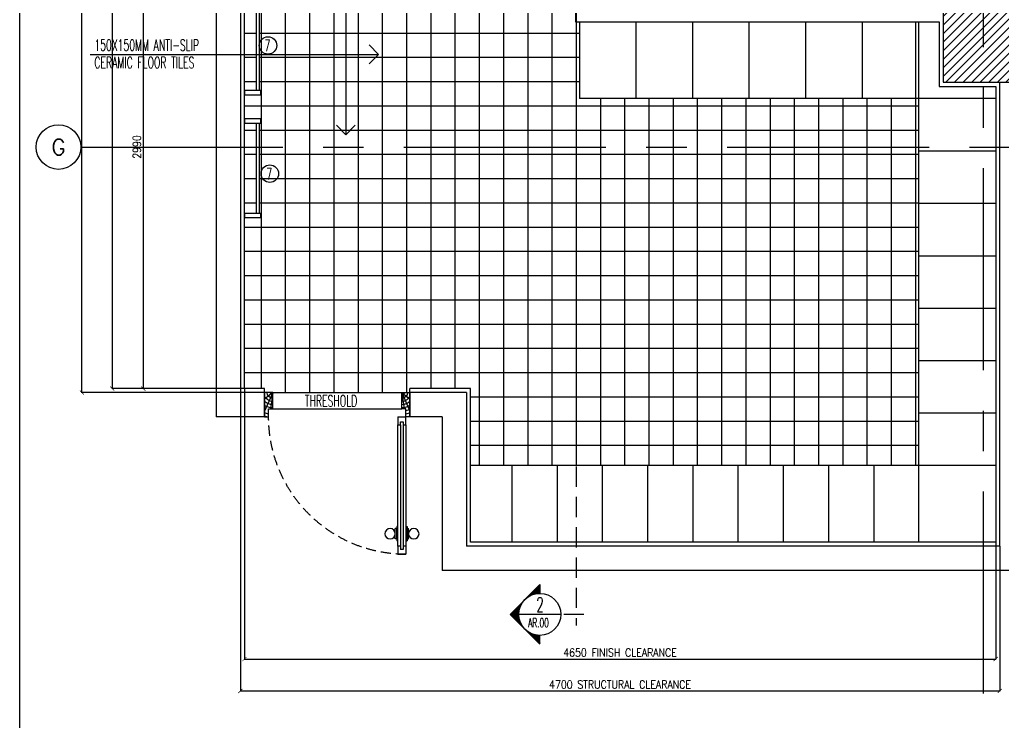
# Model space of a CAD drawing. Extents: x -139655 to -110778, y 166361 to 186286.
# Drawn here: x -139655 to -133573, y 176402 to 180743 of the extents above; entities that cross this region are included whole.
import ezdxf
from ezdxf.enums import TextEntityAlignment as Align

# ---------------------------------------------------------------- set-up
doc = ezdxf.new("R2010")
doc.units = 0
doc.header["$LTSCALE"] = 500
doc.header["$MEASUREMENT"] = 0
doc.linetypes.add('CENTERX2', pattern=[4, 2.5, -0.5, 0.5, -0.5])
doc.linetypes.add('HIDDEN', pattern=[0.375, 0.25, -0.125])
doc.layers.get('0').update_dxf_attribs({"linetype": 'CONTINUOUS'})
doc.layers.get('DEFPOINTS').update_dxf_attribs({"linetype": 'CONTINUOUS'})
for name, color, linetype in [('AX-CR', 2, 'CONTINUOUS'), ('AX-TXT', 2, 'CONTINUOUS'), ('AXES', 11, 'CENTERX2'), ('COL', 5, 'CONTINUOUS'), ('Dimout', 4, 'CONTINUOUS'), ('DOOR', 2, 'CONTINUOUS'), ('ELE', 3, 'CONTINUOUS'), ('ELEV-MARK', 6, 'CONTINUOUS'), ('FIX', 2, 'CONTINUOUS'), ('HAT', 8, 'CONTINUOUS'), ('Locker', 3, 'CONTINUOUS'), ('Plaster', 7, 'CONTINUOUS'), ('Tile', 5, 'CONTINUOUS'), ('TITLE', 1, 'CONTINUOUS'), ('TXT', 2, 'CONTINUOUS'), ('WALL', 6, 'CONTINUOUS'), ('WallPartition', 2, 'CONTINUOUS'), ('Windows', 9, 'CONTINUOUS')]:
    doc.layers.add(name, color=color, linetype=linetype)
doc.styles.add('DIM', font='simplex.shx', dxfattribs={"width": 0.85})
doc.styles.add('ROMANS', font='romans.shx', dxfattribs={"width": 0.6})
doc.dimstyles.new('DIM1-25', dxfattribs={"dimscale": 25, "dimtxt": 2, "dimasz": 1, "dimexe": 0.03, "dimexo": 0.03, "dimgap": 0.6, "dimtad": 1, "dimdec": 0, "dimdsep": 46, "dimtxsty": 'DIM', "dimblk1": 'ARCHTICK', "dimblk2": 'ARCHTICK', "dimsah": 1, "dimcen": 0.09, "dimdle": 0.03, "dimclrd": 256, "dimclrt": 2, "dimadec": 0, "dimazin": 0, "dimtfac": 1, "dimtdec": 0, "dimtix": 1, "dimtmove": 1, "dimatfit": 3, "dimldrblk": 'ARCHTICK', "dimfxl": 0, "dimtvp": 2, "dimtolj": 1, "dimtzin": 0, "dimarcsym": 0})

# ---------------------------------------------------------------- blocks, each defined once
blk = doc.blocks.new('A0-BOX')
at = {"layer": 'TITLE'}
blk.add_line((0, 79.7), (0, 0), dxfattribs=at)
blk = doc.blocks.new('*X29')
at = {"color": 0}
for p, q in [((38539.2, 139885.3), (39003.7, 140349.7)), ((38539.2, 139938.3), (38950.6, 140349.7)), ((38539.2, 139991.4), (38897.6, 140349.7)), ((38539.2, 140044.4), (38844.6, 140349.7)), ((38539.2, 140097.4), (38791.5, 140349.7)), ((38539.2, 140150.5), (38738.5, 140349.7)), ((38539.2, 140203.5), (38685.5, 140349.7)), ((38539.2, 140256.5), (38632.4, 140349.7)), ((38539.2, 140309.6), (38579.4, 140349.7)), ((38556.7, 139849.7), (39039.2, 140332.3)), ((38609.7, 139849.7), (39039.2, 140279.2)), ((38662.8, 139849.7), (39039.2, 140226.2)), ((38715.8, 139849.7), (39039.2, 140173.2)), ((38768.8, 139849.7), (39039.2, 140120.1)), ((38821.9, 139849.7), (39039.2, 140067.1)), ((38874.9, 139849.7), (39039.2, 140014.1)), ((38927.9, 139849.7), (39039.2, 139961)), ((38981, 139849.7), (39039.2, 139908)), ((39034, 139849.7), (39039.2, 139855))]:
    blk.add_line(p, q, dxfattribs=at)
blk = doc.blocks.new('A$C6F351844')
for p, q in [((0, 0.1016), (0.0254, 0.1016)), ((0, 0), (0, 0.1016)), ((0.0254, 0.1016), (0.0254, 0)), ((0.5842, 0.0921), (0.0254, 0.0921)), ((0.5842, 0.073), (0.0254, 0.073)), ((0.5842, 0), (0.5842, 0.1016)), ((0.5842, 0.1016), (0.6096, 0.1016)), ((0.6096, 0.1016), (0.6096, 0)), ((0.0254, 0), (0, 0)), ((0.6096, 0), (0.5842, 0))]:
    blk.add_line(p, q)
blk = doc.blocks.new('_ARCHTICK')
at = {"color": 0, "linetype": 'ByBlock', "const_width": 0.15}
blk.add_lwpolyline([(-0.5, -0.5), (0.5, 0.5)], dxfattribs=at)
blk = doc.blocks.new('*D43')
at = {"layer": 'DEFPOINTS', "color": 0}
for p in [(-138263.8, 184105.5), (-139081.9, 178460.5), (-138263.8, 178460.5)]:
    blk.add_point(p, dxfattribs=at)
at = {"layer": 'Dimout', "color": 0, "lineweight": -2}
for p, q in [((-138264.5, 184105.5), (-139082.7, 184105.5)), ((-138264.5, 178460.5), (-139082.7, 178460.5))]:
    blk.add_line(p, q, dxfattribs=at)
at = {"layer": 'Dimout', "lineweight": -2}
blk.add_line((-139081.9, 184106.3), (-139081.9, 178459.8), dxfattribs=at)
at = {"layer": 'Dimout', "lineweight": -2, "xscale": 25, "yscale": 25, "zscale": 25}
for p, rotation in [((-139081.9, 184105.5), 90), ((-139081.9, 178460.5), 270)]:
    blk.add_blockref('_ARCHTICK', p, dxfattribs=dict(at, rotation=rotation))
at = {"layer": 'Dimout', "color": 2, "insert": (-139121.9, 181283), "char_height": 50, "attachment_point": 5, "rotation": 90, "style": 'DIM'}
blk.add_mtext('\\A1;5645 FINISH CLEARANCE', dxfattribs=at)
blk = doc.blocks.new('*D42')
at = {"layer": 'DEFPOINTS', "color": 0}
for p in [(-139269.2, 184130.5), (-138288.8, 184130.5), (-138288.8, 178435.5)]:
    blk.add_point(p, dxfattribs=at)
at = {"layer": 'Dimout', "color": 0, "lineweight": -2}
for p, q in [((-138289.5, 184130.5), (-139269.9, 184130.5)), ((-138289.5, 178435.5), (-139269.9, 178435.5))]:
    blk.add_line(p, q, dxfattribs=at)
at = {"layer": 'Dimout', "lineweight": -2}
blk.add_line((-139269.2, 178434.8), (-139269.2, 184131.3), dxfattribs=at)
at = {"layer": 'Dimout', "lineweight": -2, "xscale": 25, "yscale": 25, "zscale": 25}
for p, rotation in [((-139269.2, 184130.5), 90), ((-139269.2, 178435.5), 270)]:
    blk.add_blockref('_ARCHTICK', p, dxfattribs=dict(at, rotation=rotation))
at = {"layer": 'Dimout', "color": 2, "insert": (-139309.2, 181283), "char_height": 50, "attachment_point": 5, "rotation": 90, "style": 'DIM'}
blk.add_mtext('\\A1;5695 STRUCTURAL CLEARANCE', dxfattribs=at)
blk = doc.blocks.new('*D40')
at = {"layer": 'DEFPOINTS', "color": 0}
for p in [(-138889.2, 181450.5), (-138804.2, 181450.5), (-138263.8, 178460.5)]:
    blk.add_point(p, dxfattribs=at)
at = {"layer": 'Dimout', "color": 0, "lineweight": -2}
for p, q in [((-138804.9, 181450.5), (-138889.9, 181450.5)), ((-138264.5, 178460.5), (-138889.9, 178460.5))]:
    blk.add_line(p, q, dxfattribs=at)
at = {"layer": 'Dimout', "lineweight": -2}
blk.add_line((-138889.2, 178459.8), (-138889.2, 181451.3), dxfattribs=at)
at = {"layer": 'Dimout', "lineweight": -2, "xscale": 25, "yscale": 25, "zscale": 25}
for p, rotation in [((-138889.2, 181450.5), 90), ((-138889.2, 178460.5), 270)]:
    blk.add_blockref('_ARCHTICK', p, dxfattribs=dict(at, rotation=rotation))
at = {"layer": 'Dimout', "color": 2, "insert": (-138929.2, 179955.5), "char_height": 50, "attachment_point": 5, "rotation": 90, "style": 'DIM'}
blk.add_mtext('\\A1;2990', dxfattribs=at)
blk = doc.blocks.new('*D60')
at = {"layer": 'DEFPOINTS', "color": 0}
for p in [(-138263.8, 178460.5), (-133613.8, 177510.5), (-133613.8, 176787.5)]:
    blk.add_point(p, dxfattribs=at)
at = {"layer": 'Dimout', "color": 0, "lineweight": -2}
for p, q in [((-138263.8, 178459.8), (-138263.8, 176786.8)), ((-133613.8, 177509.8), (-133613.8, 176786.8))]:
    blk.add_line(p, q, dxfattribs=at)
at = {"layer": 'Dimout', "lineweight": -2}
blk.add_line((-138264.5, 176787.5), (-133613, 176787.5), dxfattribs=at)
at = {"layer": 'Dimout', "lineweight": -2, "xscale": 25, "yscale": 25, "zscale": 25, "rotation": 180}
blk.add_blockref('_ARCHTICK', (-138263.8, 176787.5), dxfattribs=at)
at = {"layer": 'Dimout', "lineweight": -2, "xscale": 25, "yscale": 25, "zscale": 25}
blk.add_blockref('_ARCHTICK', (-133613.8, 176787.5), dxfattribs=at)
at = {"layer": 'Dimout', "color": 2, "insert": (-135938.8, 176827.5), "char_height": 50, "attachment_point": 5, "style": 'DIM'}
blk.add_mtext('\\A1;4650 FINISH CLEARANCE', dxfattribs=at)
blk = doc.blocks.new('*D59')
at = {"layer": 'DEFPOINTS', "color": 0}
for p in [(-138288.8, 178435.5), (-133588.8, 177485.5), (-133588.8, 176589.9)]:
    blk.add_point(p, dxfattribs=at)
at = {"layer": 'Dimout', "color": 0, "lineweight": -2}
for p, q in [((-138288.8, 178434.8), (-138288.8, 176589.2)), ((-133588.8, 177484.8), (-133588.8, 176589.2))]:
    blk.add_line(p, q, dxfattribs=at)
at = {"layer": 'Dimout', "lineweight": -2}
blk.add_line((-138289.5, 176589.9), (-133588, 176589.9), dxfattribs=at)
at = {"layer": 'Dimout', "lineweight": -2, "xscale": 25, "yscale": 25, "zscale": 25, "rotation": 180}
blk.add_blockref('_ARCHTICK', (-138288.8, 176589.9), dxfattribs=at)
at = {"layer": 'Dimout', "lineweight": -2, "xscale": 25, "yscale": 25, "zscale": 25}
blk.add_blockref('_ARCHTICK', (-133588.8, 176589.9), dxfattribs=at)
at = {"layer": 'Dimout', "color": 2, "insert": (-135938.8, 176629.9), "char_height": 50, "attachment_point": 5, "style": 'DIM'}
blk.add_mtext('\\A1;4700 STRUCTURAL CLEARANCE', dxfattribs=at)
blk = doc.blocks.new('AXU')
at = {"layer": 'AX-CR'}
blk.add_circle((0, 350), 350, dxfattribs=at)
at = {"layer": 'AX-TXT', "style": 'ROMANS'}
blk.add_attdef('AX', text='', height=250, dxfattribs=at).set_placement((0, 350), align=Align.MIDDLE)
blk = doc.blocks.new('DOOR90')
at = {"layer": 'DOOR', "color": 0, "linetype": 'ByBlock'}
for p, q in [((-150, 0), (-150, -25)), ((-150, 0), (0, 0)), ((0, -50), (0, 0)), ((-1000, -25), (-1000, -75)), ((-1000, -75), (-1000, -25)), ((-950, -25), (-1000, -25)), ((-970, -42), (-970, -58)), ((-950, -42), (-970, -42)), ((-950, -58), (-970, -58)), ((-950, -25), (-950, -42)), ((-950, -58), (-950, -75)), ((-917.6, -25), (-917.6, -17.8)), ((-827.6, -17.8), (-917.6, -17.8)), ((-905, -17.8), (-905, -8.8)), ((-905, -8.8), (-840.2, -8.8)), ((-905, -17.8), (-840.2, -17.8)), ((-840.2, -17.8), (-840.2, -8.8)), ((-827.6, -25), (-827.6, -17.8)), ((-200, -42), (-200, -25)), ((-200, -25), (-150, -25)), ((-180, -42), (-200, -42)), ((-200, -75), (-200, -58)), ((-200, -58), (-180, -58)), ((-180, -58), (-180, -42)), ((-150, -75), (-150, -25)), ((-150, -25), (-100, -25)), ((-100, -25), (-100, -50)), ((-100, -50), (0, -50)), ((-950, -75), (-1000, -75)), ((-917.6, -75), (-917.6, -82.2)), ((-827.6, -82.2), (-917.6, -82.2)), ((-905, -82.2), (-905, -91.2)), ((-905, -82.2), (-840.2, -82.2)), ((-905, -91.2), (-840.2, -91.2)), ((-840.2, -82.2), (-840.2, -91.2)), ((-827.6, -75), (-827.6, -82.2)), ((-150, -75), (-200, -75)), ((-100, -850), (0, -850)), ((-100, -875), (-100, -850)), ((0, -850), (0, -900)), ((-150, -900), (-150, -875)), ((-150, -875), (-100, -875)), ((0, -900), (-150, -900)), ((-150, -900), (0, -900))]:
    blk.add_line(p, q, dxfattribs=at)
at = {"layer": 'DOOR', "color": 9, "linetype": 'ByBlock'}
for p, q in [((0, -50), (-113.7, 0)), ((0, -50), (-40.1, 0)), ((0, -50), (-100, -36.6)), ((0, -850), (-113.7, -900)), ((0, -850), (-100, -863.4)), ((0, -850), (-40.1, -900))]:
    blk.add_line(p, q, dxfattribs=at)
at = {"layer": 'DOOR', "linetype": 'ByBlock'}
for p, q in [((-200, -25), (-950, -25)), ((-200, -42), (-950, -42)), ((-200, -58), (-950, -58)), ((-950, -75), (-200, -75))]:
    blk.add_line(p, q, dxfattribs=at)
at = {"layer": 'DOOR', "color": 0, "linetype": 'ByBlock'}
for centre in [(-872.6, 23.5), (-872.6, -123.5)]:
    blk.add_circle(centre, 32.4, dxfattribs=at)
at = {"layer": 'DOOR', "color": 9, "linetype": 'ByBlock'}
for centre, radius, start, end in [((0, -50), 154.4, 161.10529, 166.28577), ((0, -50), 134.4, 158.15985, 169.28002), ((0, -50), 94.4, 148.01819, 180), ((0, -50), 74.4, 137.77643, 180), ((0, -50), 114.4, 154.08384, 167.37743), ((0, -50), 54.4, 113.20738, 180), ((0, -50), 34.4, 90, 180), ((0, -50), 14.4, 90, 180), ((0, -850), 94.4, 180, 211.98181), ((0, -850), 74.4, 180, 222.22357), ((0, -850), 54.4, 180, 246.79262), ((0, -850), 34.4, 180, 270), ((0, -850), 14.4, 180, 270), ((0, -850), 154.4, 193.71423, 198.89471), ((0, -850), 134.4, 190.71998, 201.84015)]:
    blk.add_arc(centre, radius, start, end, dxfattribs=at)
at = {"layer": 'DOOR', "linetype": 'HIDDEN', "ltscale": 0.5}
blk.add_arc((-150, -25), 850, 180, 270, dxfattribs=at)
blk = doc.blocks.new('*X20')
at = {"color": 0}
for p, q in [((14608, 7877), (14819, 8088)), ((14625, 7890), (14821, 8086)), ((14637, 7899), (14823, 8084)), ((14647, 7905), (14825, 8082)), ((14656, 7910), (14826, 8081)), ((14664, 7915), (14828, 8079)), ((14671, 7919), (14830, 8077)), ((14678, 7922), (14832, 8075)), ((14685, 7925), (14833, 8073)), ((14691, 7928), (14835, 8072)), ((14697, 7930), (14837, 8070)), ((14703, 7933), (14839, 8068)), ((14709, 7935), (14841, 8066)), ((14714, 7937), (14842, 8065)), ((14719, 7938), (14844, 8063)), ((14725, 7940), (14846, 8061)), ((14730, 7941), (14848, 8059)), ((14734, 7943), (14849, 8058)), ((14739, 7944), (14851, 8056)), ((14744, 7945), (14853, 8054)), ((14749, 7946), (14855, 8052)), ((14753, 7947), (14856, 8051)), ((14757, 7948), (14858, 8049)), ((14762, 7949), (14860, 8047)), ((14766, 7950), (14862, 8045)), ((14770, 7950), (14863, 8043)), ((14774, 7951), (14865, 8042)), ((14778, 7951), (14867, 8040)), ((14782, 7952), (14869, 8038)), ((14786, 7952), (14871, 8036)), ((14790, 7953), (14872, 8035)), ((14794, 7953), (14874, 8033)), ((14798, 7953), (14876, 8031)), ((14802, 7953), (14878, 8029)), ((14805, 7954), (14879, 8028)), ((14809, 7954), (14881, 8026)), ((14813, 7954), (14883, 8024)), ((14816, 7954), (14885, 8022)), ((14820, 7954), (14886, 8020)), ((14823, 7954), (14888, 8019)), ((14827, 7954), (14890, 8017)), ((14830, 7954), (14892, 8015)), ((14834, 7953), (14894, 8013)), ((14837, 7953), (14895, 8012)), ((14840, 7953), (14897, 8010)), ((14844, 7953), (14899, 8008)), ((14847, 7953), (14901, 8006)), ((14850, 7952), (14902, 8005)), ((14853, 7952), (14904, 8003)), ((14856, 7952), (14906, 8001)), ((14860, 7951), (14908, 7999)), ((14863, 7951), (14909, 7997)), ((14866, 7950), (14911, 7996)), ((14869, 7950), (14913, 7994)), ((14872, 7949), (14915, 7992)), ((14875, 7949), (14917, 7990)), ((14878, 7948), (14918, 7989)), ((14881, 7948), (14920, 7987)), ((14884, 7947), (14922, 7985)), ((14887, 7947), (14924, 7983)), ((14890, 7946), (14925, 7982)), ((14893, 7945), (14927, 7980)), ((14895, 7945), (14929, 7978)), ((14898, 7944), (14931, 7976)), ((14901, 7943), (14932, 7974)), ((14904, 7942), (14934, 7973)), ((14907, 7942), (14936, 7971)), ((14909, 7941), (14938, 7969)), ((14912, 7940), (14939, 7967)), ((14915, 7939), (14941, 7966)), ((14917, 7938), (14943, 7964)), ((14920, 7937), (14945, 7962)), ((14923, 7937), (14947, 7960)), ((14925, 7936), (14948, 7959)), ((14928, 7935), (14950, 7957)), ((14931, 7934), (14952, 7955)), ((14933, 7933), (14954, 7953)), ((14936, 7932), (14955, 7952)), ((14938, 7931), (14957, 7950)), ((14941, 7930), (14959, 7948)), ((14943, 7929), (14961, 7946)), ((14946, 7928), (14962, 7944)), ((14948, 7927), (14964, 7943)), ((14951, 7926), (14966, 7941)), ((14953, 7925), (14968, 7939)), ((14956, 7923), (14970, 7937)), ((14958, 7922), (14971, 7936)), ((14960, 7921), (14973, 7934)), ((14963, 7920), (14975, 7932)), ((14965, 7919), (14977, 7930)), ((14967, 7918), (14978, 7929)), ((14970, 7916), (14980, 7927)), ((14972, 7915), (14982, 7925)), ((14974, 7914), (14984, 7923)), ((14977, 7913), (14985, 7921)), ((14979, 7911), (14987, 7920)), ((14981, 7910), (14989, 7918)), ((14983, 7909), (14991, 7916)), ((14986, 7908), (14993, 7914)), ((14988, 7906), (14994, 7913)), ((14990, 7905), (14996, 7911)), ((14992, 7903), (14998, 7909)), ((14994, 7902), (15000, 7907)), ((14360, 7629), (14571, 7839)), ((14364, 7629), (14557, 7822)), ((14368, 7629), (14549, 7810)), ((14371, 7629), (14542, 7800)), ((14375, 7629), (14537, 7791)), ((14378, 7629), (14533, 7783)), ((14382, 7629), (14529, 7776)), ((14385, 7629), (14525, 7769)), ((14389, 7629), (14522, 7762)), ((14392, 7629), (14519, 7756)), ((14997, 7901), (15001, 7906)), ((14999, 7899), (15003, 7904)), ((15001, 7898), (15005, 7902)), ((15003, 7896), (15007, 7900)), ((15005, 7895), (15008, 7898)), ((15007, 7894), (15010, 7897)), ((15009, 7892), (15012, 7895)), ((15011, 7891), (15014, 7893)), ((15013, 7889), (15016, 7891)), ((15015, 7888), (15017, 7890)), ((15017, 7886), (15019, 7888)), ((15019, 7884), (15021, 7886)), ((15021, 7883), (15023, 7884)), ((15023, 7881), (15024, 7883)), ((15025, 7880), (15026, 7881)), ((15027, 7878), (15028, 7879)), ((15029, 7877), (15030, 7877)), ((15031, 7875), (15031, 7875)), ((15033, 7873), (15033, 7874)), ((15035, 7872), (15035, 7872)), ((15036, 7870), (15037, 7870)), ((15038, 7868), (15038, 7868)), ((15040, 7867), (15040, 7867)), ((15042, 7865), (15042, 7865)), ((15044, 7863), (15044, 7863)), ((15046, 7861), (15046, 7861)), ((15047, 7860), (15047, 7860)), ((15051, 7856), (15051, 7856)), ((15053, 7854), (15053, 7854)), ((15054, 7852), (15054, 7853)), ((15056, 7851), (15056, 7851)), ((15058, 7849), (15058, 7849)), ((15059, 7847), (15060, 7847)), ((15061, 7845), (15061, 7845)), ((15063, 7843), (15063, 7844)), ((15064, 7841), (15065, 7842)), ((15066, 7839), (15067, 7840)), ((15068, 7837), (15069, 7838)), ((15069, 7836), (15070, 7837)), ((15071, 7834), (15072, 7835)), ((15072, 7832), (15074, 7833)), ((15074, 7830), (15076, 7831)), ((15076, 7828), (15077, 7830)), ((15077, 7826), (15079, 7828)), ((15079, 7824), (15081, 7826)), ((15080, 7822), (15083, 7824)), ((15082, 7820), (15084, 7822)), ((15083, 7818), (15086, 7821)), ((15085, 7815), (15088, 7819)), ((15086, 7813), (15090, 7817)), ((15087, 7811), (15092, 7815)), ((15089, 7809), (15093, 7814)), ((15090, 7807), (15095, 7812)), ((15092, 7805), (15097, 7810)), ((15093, 7803), (15099, 7808)), ((15094, 7801), (15100, 7807)), ((15096, 7798), (15102, 7805)), ((15097, 7796), (15104, 7803)), ((15098, 7794), (15106, 7801)), ((15100, 7792), (15107, 7799)), ((15101, 7790), (15109, 7798)), ((15102, 7787), (15111, 7796)), ((15104, 7785), (15113, 7794)), ((15105, 7783), (15115, 7792)), ((15106, 7780), (15116, 7791)), ((15107, 7778), (15118, 7789)), ((15108, 7776), (15120, 7787)), ((15110, 7773), (15122, 7785)), ((15111, 7771), (15123, 7784)), ((15112, 7769), (15125, 7782)), ((15113, 7766), (15127, 7780)), ((15114, 7764), (15129, 7778)), ((15115, 7761), (15130, 7777)), ((15116, 7759), (15132, 7775)), ((15117, 7756), (15134, 7773)), ((15118, 7754), (15136, 7771)), ((15119, 7751), (15137, 7769)), ((15121, 7749), (15139, 7768)), ((15122, 7746), (15141, 7766)), ((15122, 7744), (15143, 7764)), ((15123, 7741), (15145, 7762)), ((15124, 7739), (15146, 7761)), ((15125, 7736), (15148, 7759)), ((15126, 7733), (15150, 7757)), ((15127, 7731), (15152, 7755)), ((14396, 7629), (14517, 7750)), ((14399, 7629), (14515, 7744)), ((14403, 7629), (14513, 7739)), ((14406, 7629), (14511, 7733)), ((14410, 7629), (14509, 7728)), ((14413, 7629), (14507, 7723)), ((14417, 7629), (14506, 7718)), ((14421, 7629), (14505, 7713)), ((14424, 7629), (14503, 7708)), ((14428, 7629), (14502, 7703)), ((14431, 7629), (14501, 7699)), ((14435, 7629), (14500, 7694)), ((14438, 7629), (14499, 7690)), ((14442, 7629), (14499, 7686)), ((14445, 7629), (14498, 7681)), ((14449, 7629), (14497, 7677)), ((14452, 7629), (14497, 7673)), ((14456, 7629), (14496, 7669)), ((14459, 7629), (14496, 7665)), ((14463, 7629), (14495, 7661)), ((14466, 7629), (14495, 7657)), ((14470, 7629), (14494, 7653)), ((14474, 7629), (14494, 7649)), ((14477, 7629), (14494, 7646)), ((14481, 7629), (14494, 7642)), ((14484, 7629), (14494, 7638)), ((14488, 7629), (14494, 7635)), ((14491, 7629), (14494, 7631)), ((15128, 7728), (15153, 7754)), ((15129, 7725), (15155, 7752)), ((15130, 7723), (15157, 7750)), ((15130, 7720), (15159, 7748)), ((15131, 7717), (15160, 7746)), ((15132, 7714), (15162, 7745)), ((15133, 7712), (15164, 7743)), ((15133, 7709), (15166, 7741)), ((15134, 7706), (15168, 7739)), ((15135, 7703), (15169, 7738)), ((15136, 7700), (15171, 7736)), ((15136, 7697), (15173, 7734)), ((15137, 7695), (15175, 7732)), ((15137, 7692), (15176, 7731)), ((15138, 7689), (15178, 7729)), ((15139, 7686), (15180, 7727)), ((15139, 7683), (15182, 7725)), ((15140, 7680), (15183, 7723)), ((15140, 7676), (15185, 7722)), ((15140, 7673), (15187, 7720)), ((15141, 7670), (15189, 7718)), ((15141, 7667), (15191, 7716)), ((15142, 7664), (15192, 7715)), ((15142, 7661), (15194, 7713)), ((15142, 7658), (15196, 7711)), ((15143, 7654), (15198, 7709)), ((15143, 7651), (15199, 7708)), ((15143, 7648), (15201, 7706)), ((15143, 7644), (15203, 7704)), ((15143, 7641), (15205, 7702)), ((15143, 7637), (15206, 7700)), ((15143, 7634), (15208, 7699)), ((15144, 7631), (15210, 7697)), ((15145, 7629), (15212, 7695)), ((15149, 7629), (15214, 7693)), ((15152, 7629), (15215, 7692)), ((15156, 7629), (15217, 7690)), ((15159, 7629), (15219, 7688)), ((15163, 7629), (15221, 7686)), ((15167, 7629), (15222, 7685)), ((15170, 7629), (15224, 7683)), ((15174, 7629), (15226, 7681)), ((15177, 7629), (15228, 7679)), ((15181, 7629), (15229, 7678)), ((15184, 7629), (15231, 7676)), ((15188, 7629), (15233, 7674)), ((15191, 7629), (15235, 7672)), ((15195, 7629), (15236, 7670)), ((15198, 7629), (15238, 7669)), ((15202, 7629), (15240, 7667)), ((15205, 7629), (15242, 7665)), ((15209, 7629), (15244, 7663)), ((15212, 7629), (15245, 7662)), ((15216, 7629), (15247, 7660)), ((15220, 7629), (15249, 7658)), ((15223, 7629), (15251, 7656)), ((15227, 7629), (15252, 7655)), ((15230, 7629), (15254, 7653)), ((15234, 7629), (15256, 7651)), ((15237, 7629), (15258, 7649)), ((15241, 7629), (15259, 7647)), ((15244, 7629), (15261, 7646)), ((15248, 7629), (15263, 7644)), ((15251, 7629), (15265, 7642)), ((15255, 7629), (15267, 7640)), ((15258, 7629), (15268, 7639)), ((15262, 7629), (15270, 7637)), ((15266, 7629), (15272, 7635)), ((15269, 7629), (15274, 7633)), ((15273, 7629), (15275, 7632)), ((15276, 7629), (15277, 7630))]:
    blk.add_line(p, q, dxfattribs=at)

msp = doc.modelspace()

# ---------------------------------------------------------------- linework, layer by layer
at = {"layer": 'AXES'}
for p, q in [((-133688.8, 176573.7), (-133688.8, 185446.5)), ((-139276.4, 179954.9), (-128214.1, 179954.9))]:
    msp.add_line(p, q, dxfattribs=at)
at = {"layer": 'COL'}
msp.add_lwpolyline([(-133938.8, 180855.5), (-133938.8, 180355.5), (-133438.8, 180355.5), (-133438.8, 180855.5)], close=True, dxfattribs=at)
at = {"layer": 'ELE'}
for p, q in [((-137635.5, 180944.5), (-137635.5, 180031.5)), ((-139219.1, 180528.5), (-137433.6, 180528.5)), ((-138088.8, 178435.5), (-137288.8, 178435.5)), ((-138088.8, 178335.5), (-137288.8, 178335.5))]:
    msp.add_line(p, q, dxfattribs=at)
at = {"layer": 'ELEV-MARK', "color": 6, "linetype": 'HIDDEN'}
for p, q in [((-136210.8, 178540.8), (-136210.8, 176995.5)), ((-136162, 177064), (-136305.4, 177064))]:
    msp.add_line(p, q, dxfattribs=at)
at = {"layer": 'ELEV-MARK', "color": 6}
for p, q in [((-136435.4, 177247.8), (-136619.2, 177064)), ((-136435.4, 177247.8), (-136435.4, 177194)), ((-136435.4, 176880.1), (-136619.2, 177064)), ((-136305.4, 177064), (-136565.4, 177064))]:
    msp.add_line(p, q, dxfattribs=at)
msp.add_circle((-136435.4, 177064), 130, dxfattribs=at)
at = {"layer": 'FIX', "color": 2}
for centre in [(-138117.8, 180583.6), (-138106.6, 179790.4)]:
    msp.add_circle(centre, 54, dxfattribs=at)
at = {"layer": 'Locker', "linetype": 'ByBlock'}
for p, q in [((-136188.8, 180730.5), (-136188.8, 180255.5)), ((-135838.8, 180255.5), (-135838.8, 180730.5)), ((-135488.8, 180255.5), (-135488.8, 180730.5)), ((-135138.8, 180255.5), (-135138.8, 180730.5)), ((-134788.8, 180255.5), (-134788.8, 180730.5)), ((-134438.8, 180255.5), (-134438.8, 180730.5)), ((-134088.8, 177510.5), (-134088.8, 180730.5)), ((-133613.8, 180255.5), (-136188.8, 180255.5)), ((-134088.8, 179931.2), (-133613.8, 179931.2)), ((-134088.8, 179607), (-133613.8, 179607)), ((-134088.8, 179282.7), (-133613.8, 179282.7)), ((-134088.8, 178958.4), (-133613.8, 178958.4)), ((-134088.8, 178634.1), (-133613.8, 178634.1)), ((-134088.8, 178309.8), (-133613.8, 178309.8)), ((-133613.8, 177985.5), (-136863.8, 177985.5)), ((-136608.8, 177985.5), (-136608.8, 177510.5)), ((-136328.8, 177985.5), (-136328.8, 177510.5)), ((-136048.8, 177985.5), (-136048.8, 177510.5)), ((-135768.8, 177985.5), (-135768.8, 177510.5)), ((-135488.8, 177985.5), (-135488.8, 177510.5)), ((-135208.8, 177985.5), (-135208.8, 177510.5)), ((-134928.8, 177985.5), (-134928.8, 177510.5)), ((-134648.8, 177985.5), (-134648.8, 177510.5)), ((-134368.8, 177985.5), (-134368.8, 177510.5))]:
    msp.add_line(p, q, dxfattribs=at)
at = {"layer": 'Plaster'}
for p, q in [((-138138.8, 178435.5), (-138138.8, 178460.5)), ((-137238.8, 178435.5), (-137238.8, 178460.5))]:
    msp.add_line(p, q, dxfattribs=at)
for points in [[(-138138.8, 178460.5), (-138263.8, 178460.5), (-138263.8, 183080.5)], [(-135863.8, 182080.5), (-135863.8, 181855.5), (-133963.8, 181855.5), (-133963.8, 180880.5), (-136213.8, 180880.5), (-136213.8, 180730.5), (-133963.8, 180730.5), (-133963.8, 180330.5), (-133613.8, 180330.5), (-133613.8, 177510.5), (-136863.8, 177510.5), (-136863.8, 178460.5), (-137238.8, 178460.5)]]:
    msp.add_lwpolyline(points, dxfattribs=at)
at = {"layer": 'Tile'}
for p, q in [((-137710.5, 184105.5), (-137710.5, 178435.5)), ((-137560.5, 184105.5), (-137560.5, 178435.5)), ((-137410.5, 184105.5), (-137410.5, 178435.5)), ((-137260.5, 184105.5), (-137260.5, 178435.5)), ((-137110.5, 184105.5), (-137110.5, 178460.5)), ((-136960.5, 184105.5), (-136960.5, 178460.5)), ((-136810.5, 184105.5), (-136810.5, 177985.5)), ((-136660.5, 184105.5), (-136660.5, 177985.5)), ((-136510.5, 184105.5), (-136510.5, 177985.5)), ((-136360.5, 184105.5), (-136360.5, 177985.5)), ((-136210.5, 184105.5), (-136210.5, 177985.5)), ((-137860.5, 181162), (-137860.5, 178435.5)), ((-138160.5, 181120.2), (-138160.5, 178460.5)), ((-138010.5, 181116.2), (-138010.5, 178435.5)), ((-134110.5, 180730.5), (-134110.5, 177985.5)), ((-138190.8, 180658), (-138263.8, 180658)), ((-136188.8, 180658), (-138171.7, 180658)), ((-138190.8, 180508), (-138263.8, 180508)), ((-136188.8, 180508), (-138171.7, 180508)), ((-138190.8, 180358), (-138263.8, 180358)), ((-136188.8, 180358), (-138171.7, 180358)), ((-136060.5, 180255.5), (-136060.5, 177985.5)), ((-135910.5, 180255.5), (-135910.5, 177985.5)), ((-135760.5, 180255.5), (-135760.5, 177985.5)), ((-135610.5, 180255.5), (-135610.5, 177985.5)), ((-135460.5, 180255.5), (-135460.5, 177985.5)), ((-135310.5, 180255.5), (-135310.5, 177985.5)), ((-135160.5, 180255.5), (-135160.5, 177985.5)), ((-135010.5, 180255.5), (-135010.5, 177985.5)), ((-134860.5, 180255.5), (-134860.5, 177985.5)), ((-134710.5, 180255.5), (-134710.5, 177985.5)), ((-134560.5, 180255.5), (-134560.5, 177985.5)), ((-134410.5, 180255.5), (-134410.5, 177985.5)), ((-134260.5, 180255.5), (-134260.5, 177985.5)), ((-134088.8, 180208), (-138263.8, 180208)), ((-138190.8, 180058), (-138263.8, 180058)), ((-134088.8, 180058), (-138171.7, 180058)), ((-138190.8, 179908), (-138263.8, 179908)), ((-134088.8, 179908), (-138171.7, 179908)), ((-138190.8, 179758), (-138263.8, 179758)), ((-134088.8, 179758), (-138171.7, 179758)), ((-138190.8, 179608), (-138263.8, 179608)), ((-134088.8, 179608), (-138171.7, 179608)), ((-134088.8, 179458), (-138263.8, 179458)), ((-134088.8, 179308), (-138263.8, 179308)), ((-134088.8, 179158), (-138263.8, 179158)), ((-134088.8, 179008), (-138263.8, 179008)), ((-134088.8, 178858), (-138263.8, 178858)), ((-134088.8, 178708), (-138263.8, 178708)), ((-134088.8, 178558), (-138263.8, 178558)), ((-134088.8, 178408), (-136863.8, 178408)), ((-134088.8, 178258), (-136863.8, 178258)), ((-134088.8, 178108), (-136863.8, 178108))]:
    msp.add_line(p, q, dxfattribs=at)
at = {"layer": 'WALL'}
for p, q in [((-138438.8, 183080.5), (-138438.8, 178285.5)), ((-138288.8, 183080.5), (-138288.8, 178435.5)), ((-138138.8, 178435.5), (-138138.8, 178285.5)), ((-137238.8, 178435.5), (-137238.8, 178285.5)), ((-136888.8, 178435.5), (-136888.8, 177485.5)), ((-137038.8, 178285.5), (-137038.8, 177335.5))]:
    msp.add_line(p, q, dxfattribs=at)
at = {"layer": 'WALL', "linetype": 'ByBlock'}
for p, q in [((-133588.8, 177485.5), (-133588.8, 180355.5)), ((-138138.8, 178435.5), (-138288.8, 178435.5)), ((-136888.8, 178435.5), (-137238.8, 178435.5)), ((-138138.8, 178285.5), (-138438.8, 178285.5)), ((-137038.8, 178285.5), (-137238.8, 178285.5)), ((-133588.8, 177485.5), (-136888.8, 177485.5)), ((-131588.8, 177335.5), (-137038.8, 177335.5))]:
    msp.add_line(p, q, dxfattribs=at)
at = {"layer": 'WALL', "linetype": 'ByBlock', "ltscale": 0.3}
msp.add_lwpolyline([(-133938.8, 180355.5), (-133438.8, 180355.5), (-133438.8, 180855.5), (-133938.8, 180855.5)], close=True, dxfattribs=at)
at = {"layer": 'WallPartition', "color": 6}
for points in [[(-137491.6, 180586.5), (-137433.6, 180528.5), (-137491.6, 180470.5)], [(-137577.5, 180089.5), (-137635.5, 180031.5), (-137693.5, 180089.5)]]:
    msp.add_lwpolyline(points, dxfattribs=at)
at = {"layer": 'Windows'}
msp.add_line((-134110.5, 180730.5), (-134110.5, 177985.5), dxfattribs=at)

# ---------------------------------------------------------------- block references
at = {"xscale": 250, "yscale": 250, "zscale": 250}
msp.add_blockref('A0-BOX', (-139654.8, 166361.3), dxfattribs=at)
at = {"layer": 'AXES'}
ref = msp.add_blockref('AXU', (-139414.4, 179816.9), dxfattribs=dict(at, xscale=0.3942857142828871, yscale=0.3942857142828871, zscale=0.3942857142857143))
ref.add_attrib('AX', 'G', dxfattribs={"layer": 'AX-TXT', "color": 6, "height": 98.6, "style": 'ROMANS'}).set_placement((-139414.4, 179954.9), align=Align.MIDDLE)
at = {"layer": 'DOOR', "color": 0, "linetype": 'ByBlock', "xscale": -1, "rotation": 270}
msp.add_blockref('DOOR90', (-137238.8, 178435.5), dxfattribs=at)
at = {"layer": 'ELEV-MARK', "color": 11, "xscale": -0.4000000000232831, "yscale": 0.4000000000232831, "zscale": 0.4, "rotation": 90}
msp.add_blockref('*X20', (-133383.9, 182991.4), dxfattribs=at)
at = {"layer": 'FIX', "xscale": -1000, "yscale": 1000, "zscale": 1000, "rotation": 269.99999999989}
for p in [(-138263.8, 180278.8), (-138263.8, 179519.2)]:
    msp.add_blockref('A$C6F351844', p, dxfattribs=at)
at = {"layer": 'HAT'}
msp.add_blockref('*X29', (-172478, 40505.8), dxfattribs=at)

# ---------------------------------------------------------------- texts
at = {"layer": 'ELEV-MARK', "color": 6, "style": 'ROMANS', "width": 0.6}
msp.add_attdef('2', text='1', height=90, dxfattribs=at).set_placement((-136434.4, 177123.8), align=Align.MIDDLE)
at = {"layer": 'ELEV-MARK', "color": 2, "style": 'ROMANS', "width": 0.6}
msp.add_attdef('AR.00', text='S-00', height=56, dxfattribs=at).set_placement((-136443.6, 177011.7), align=Align.MIDDLE)
at = {"layer": 'TXT', "style": 'ROMANS', "width": 0.6}
for s, p in [('150X150MM ANTI-SLIP', (-139192.4, 180550.5)), ('7', (-138139, 180547.4)), ('CERAMIC FLOOR TILES', (-139192.4, 180442.4)), ('7', (-138127.8, 179754.1)), ('THRESHOLD', (-137889.3, 178349.3))]:
    msp.add_text(s, height=70, dxfattribs=at).set_placement(p)

# ---------------------------------------------------------------- dimensions: what is measured, and where the dimension line sits
at = {"layer": 'Dimout'}
for base, p1, p2, text, picture, middle in [((-139269.2, 184130.5), (-138288.8, 178435.5), (-138288.8, 184130.5), '<> STRUCTURAL CLEARANCE', '*D42', (-139309.2, 181283)), ((-139081.9, 178460.5), (-138263.8, 184105.5), (-138263.8, 178460.5), '<> FINISH CLEARANCE', '*D43', (-139121.9, 181283))]:
    dim = msp.add_linear_dim(base=base, p1=p1, p2=p2, angle=90, text=text, dimstyle='DIM1-25', dxfattribs=at)
    dim.commit()
    dim.dimension.update_dxf_attribs({"geometry": picture, "text_midpoint": middle})
dim = msp.add_linear_dim(base=(-138889.2, 181450.5), p1=(-138263.8, 178460.5), p2=(-138804.2, 181450.5), angle=90, dimstyle='DIM1-25', dxfattribs=at)
dim.commit()
dim.dimension.update_dxf_attribs({"geometry": '*D40', "text_midpoint": (-138929.2, 179955.5)})
for base, p1, p2, text, picture, middle in [((-133613.8, 176787.5), (-138263.8, 178460.5), (-133613.8, 177510.5), '<> FINISH CLEARANCE', '*D60', (-135938.8, 176827.5)), ((-133588.8, 176589.9), (-138288.8, 178435.5), (-133588.8, 177485.5), '<> STRUCTURAL CLEARANCE', '*D59', (-135938.8, 176629.9))]:
    dim = msp.add_linear_dim(base=base, p1=p1, p2=p2, text=text, dimstyle='DIM1-25', dxfattribs=at)
    dim.commit()
    dim.dimension.update_dxf_attribs({"geometry": picture, "text_midpoint": middle})

doc.saveas('drawing.dxf')
